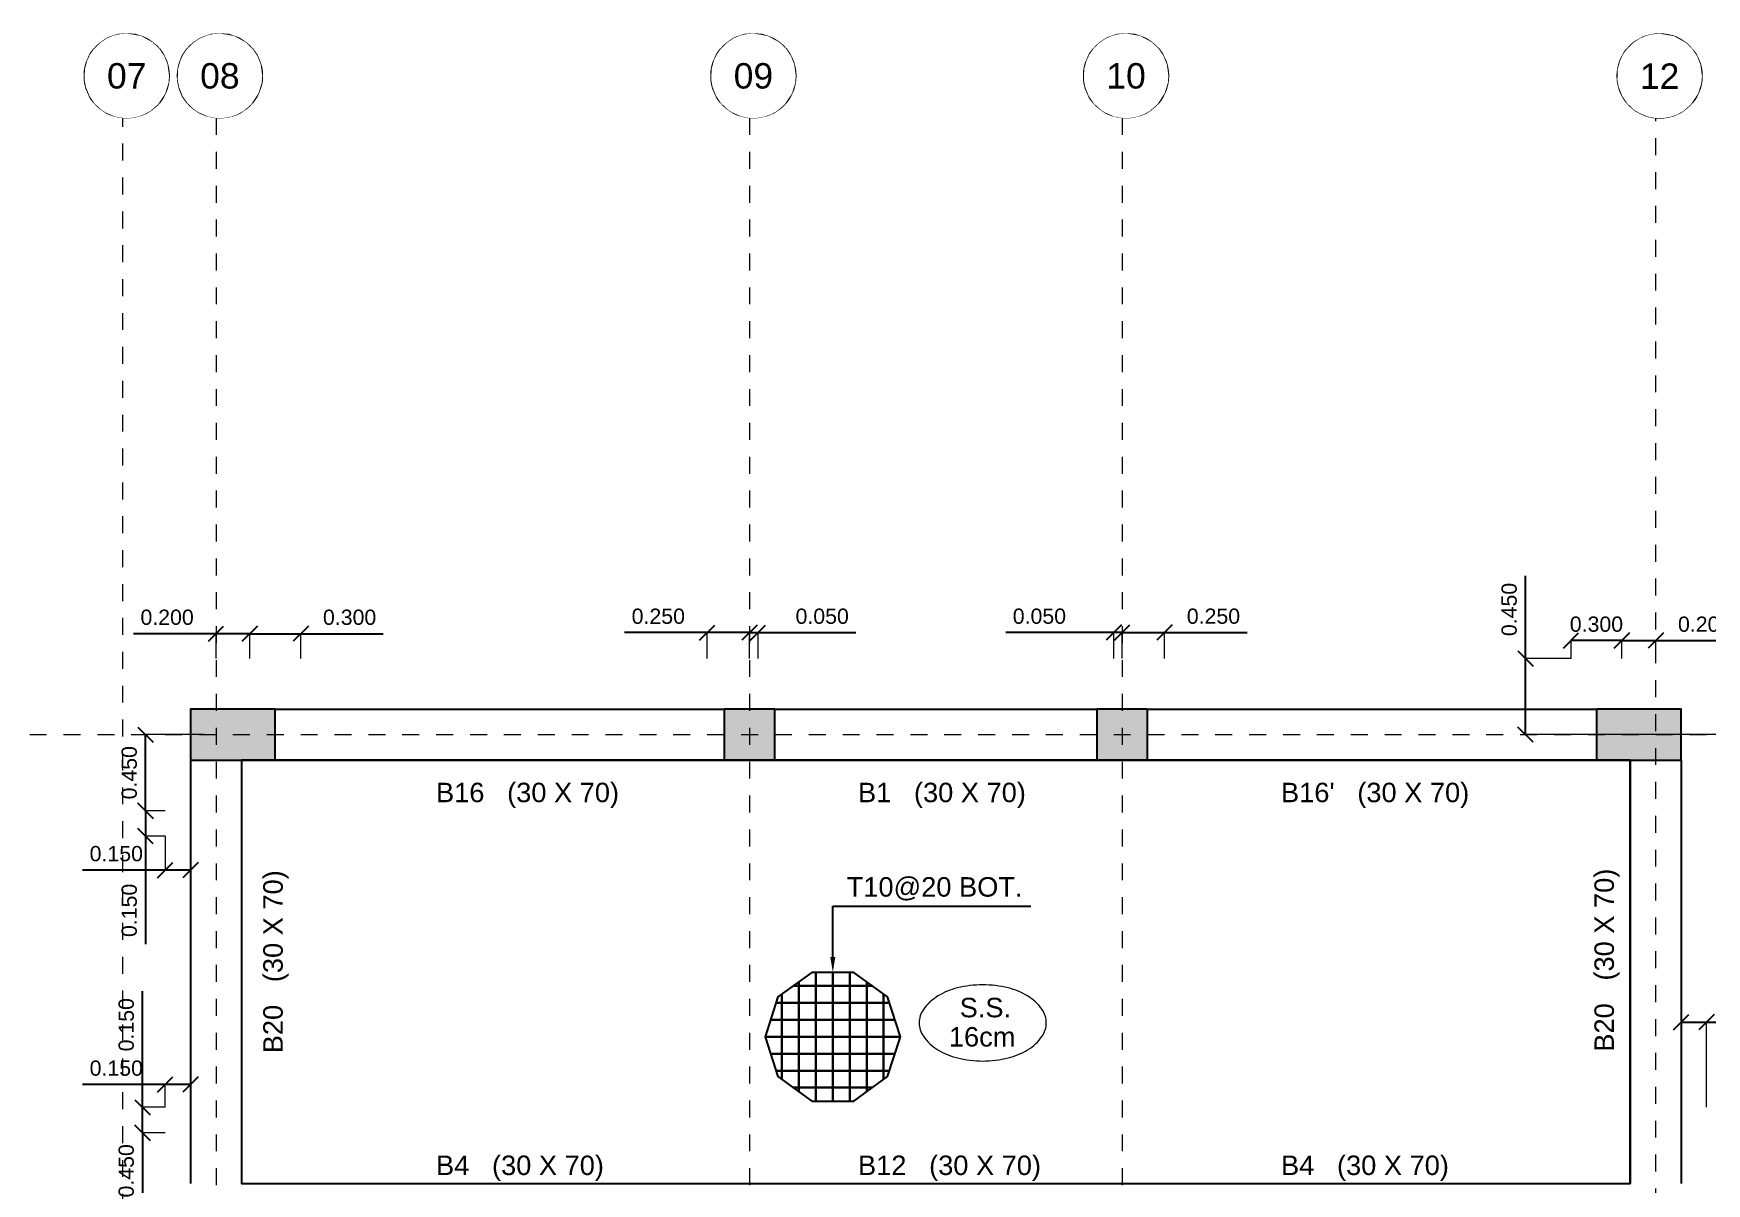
# Model space of a CAD drawing. Header units: inches. Extents: x -11.3 to 31.2, y -1.9 to 32.
# Drawn here: x 16.22 to 26.1, y 25.2 to 31.99 of the extents above; entities that cross this region are included whole.
import ezdxf
from ezdxf import colors
from ezdxf.entities.mleader import LeaderData, LeaderLine
from ezdxf.enums import TextEntityAlignment as Align
from ezdxf.math import Vec2, Vec3

# ---------------------------------------------------------------- set-up
doc = ezdxf.new("R2010")
doc.units = ezdxf.units.IN
doc.header["$MEASUREMENT"] = 0
doc.set_wipeout_variables(frame=1)
doc.linetypes.add('AXES-ROOF$0$CENTER2', pattern=[1.125, 0.75, -0.125, 0.125, -0.125])
doc.linetypes.add('AXES-TYP$0$CENTER2', pattern=[1.125, 0.75, -0.125, 0.125, -0.125])
for name, color, linetype, lineweight in [('1ST FLOOR$0$S-ANNO-TEXT', 130, 'Continuous', 13), ('1ST FLOOR$0$S-BEAM-NAME', 2, 'Continuous', 30), ('1ST FLOOR$0$S-BEAM-NAME @ 50', 2, 'Continuous', 30), ('AXES-2ND&3RD$0$S-AXIS-CIRC', 22, 'Continuous', 13), ('AXES-ROOF$0$S-AXIS-PLAN', 20, 'AXES-ROOF$0$CENTER2', 18), ('AXES-TYP$0$S-AXIS-PLAN', 20, 'AXES-TYP$0$CENTER2', 18), ('COL - 1ST$0$S-CONC-PATH', 253, 'Continuous', 5)]:
    doc.layers.add(name, color=color, linetype=linetype, lineweight=lineweight)
for name, color, linetype in [('Beam30X70', 52, 'Continuous'), ('Columns', 4, 'Continuous'), ('Opening', 40, 'Continuous'), ('Slab160', 210, 'Continuous')]:
    doc.layers.add(name, color=color, linetype=linetype)
doc.styles.add('1ST FLOOR$0$DMA-T-S', font='sanss___.ttf', dxfattribs={"height": 0.0023})
doc.styles.add('1ST FLOOR$0$DMA-TXT-DIM', font='sanss___.ttf', dxfattribs={"height": 0.0018})
doc.styles.add('1ST FLOOR$0$Standard', font='arial.ttf')
doc.styles.add('AXES-2ND&3RD$0$DMA-T-S', font='sanss___.ttf', dxfattribs={"height": 0.0023})
doc.dimstyles.new('1ST FLOOR$0$DMA-DIM', dxfattribs={"dimtxt": 0.0018, "dimasz": 0.0018, "dimexe": 0, "dimexo": 0, "dimgap": 0.001, "dimtad": 1, "dimdec": 3, "dimlfac": -1, "dimrnd": 0.001, "dimzin": 1, "dimdsep": 46, "dimtxsty": '1ST FLOOR$0$DMA-TXT-DIM', "dimblk": '1ST FLOOR$0$_Oblique', "dimcen": 0.003, "dimclrd": 256, "dimclre": 256, "dimclrt": 2, "dimadec": 3, "dimazin": 0, "dimtfac": 1, "dimtdec": 3, "dimtofl": 0, "dimtmove": 0, "dimatfit": 3, "dimfxl": 0.05, "dimtolj": 1, "dimtzin": 0, "dimlwe": -1, "dimarcsym": 0})

# ---------------------------------------------------------------- blocks, each defined once
blk = doc.blocks.new('1ST FLOOR$0$_Oblique')
at = {"color": 0, "linetype": 'ByBlock', "lineweight": -2}
blk.add_line((0.5, 0.5), (-0.5, -0.5), dxfattribs=at)
blk = doc.blocks.new('*D152')
at = {"layer": '1ST FLOOR$0$S-ANNO-TEXT', "transparency": 16777216}
for p, q in [((25.95, 25.65), (25.95, 26.1528)), ((26.1, 25.65), (26.1, 26.1528))]:
    blk.add_line(p, q, dxfattribs=at)
at = {"layer": '1ST FLOOR$0$S-ANNO-TEXT', "lineweight": -2, "transparency": 16777216}
for p, q in [((25.95, 26.1528), (26.1, 26.1528)), ((26.1, 26.1528), (26.5875, 26.1528))]:
    blk.add_line(p, q, dxfattribs=at)
at = {"layer": 'Defpoints', "color": 0, "transparency": 16777216}
for p in [(26.1, 26.1528), (25.95, 25.65), (26.1, 25.65)]:
    blk.add_point(p, dxfattribs=at)
at = {"layer": '1ST FLOOR$0$S-ANNO-TEXT', "lineweight": -2, "transparency": 16777216, "xscale": 0.09, "yscale": 0.09, "zscale": 0.09, "rotation": 180}
blk.add_blockref('1ST FLOOR$0$_Oblique', (25.95, 26.1528), dxfattribs=at)
at = {"layer": '1ST FLOOR$0$S-ANNO-TEXT', "lineweight": -2, "transparency": 16777216, "xscale": 0.09, "yscale": 0.09, "zscale": 0.09}
blk.add_blockref('1ST FLOOR$0$_Oblique', (26.1, 26.1528), dxfattribs=at)
at = {"layer": '1ST FLOOR$0$S-ANNO-TEXT', "transparency": 16777216, "insert": (26.3888, 26.2491), "char_height": 0.09, "attachment_point": 5, "style": '1ST FLOOR$0$DMA-TXT-DIM'}
blk.add_mtext('\\A1;0.150', dxfattribs=at)
blk = doc.blocks.new('*D167')
at = {"layer": '1ST FLOOR$0$S-ANNO-TEXT', "transparency": 16777216}
for p, q in [((25.6, 28.3), (25.6, 28.4052)), ((25.8, 28.3), (25.8, 28.4052))]:
    blk.add_line(p, q, dxfattribs=at)
at = {"layer": '1ST FLOOR$0$S-ANNO-TEXT', "lineweight": -2, "transparency": 16777216}
for p, q in [((25.6, 28.4052), (25.8, 28.4052)), ((25.8, 28.4052), (26.2875, 28.4052))]:
    blk.add_line(p, q, dxfattribs=at)
at = {"layer": 'Defpoints', "color": 0, "transparency": 16777216}
for p in [(25.8, 28.4052), (25.6, 28.3), (25.8, 28.3)]:
    blk.add_point(p, dxfattribs=at)
at = {"layer": '1ST FLOOR$0$S-ANNO-TEXT', "lineweight": -2, "transparency": 16777216, "xscale": 0.09, "yscale": 0.09, "zscale": 0.09, "rotation": 180}
blk.add_blockref('1ST FLOOR$0$_Oblique', (25.6, 28.4052), dxfattribs=at)
at = {"layer": '1ST FLOOR$0$S-ANNO-TEXT', "lineweight": -2, "transparency": 16777216, "xscale": 0.09, "yscale": 0.09, "zscale": 0.09}
blk.add_blockref('1ST FLOOR$0$_Oblique', (25.8, 28.4052), dxfattribs=at)
at = {"layer": '1ST FLOOR$0$S-ANNO-TEXT', "transparency": 16777216, "insert": (26.0888, 28.5015), "char_height": 0.09, "attachment_point": 5, "style": '1ST FLOOR$0$DMA-TXT-DIM'}
blk.add_mtext('\\A1;0.200', dxfattribs=at)
blk = doc.blocks.new('*D168')
at = {"layer": '1ST FLOOR$0$S-ANNO-TEXT', "transparency": 16777216}
for p, q in [((25.3, 28.3), (25.3, 28.4052)), ((25.6, 28.3), (25.6, 28.4052))]:
    blk.add_line(p, q, dxfattribs=at)
at = {"layer": '1ST FLOOR$0$S-ANNO-TEXT', "lineweight": -2, "transparency": 16777216}
blk.add_line((25.6, 28.4052), (25.3, 28.4052), dxfattribs=at)
at = {"layer": 'Defpoints', "color": 0, "transparency": 16777216}
for p in [(25.3, 28.4052), (25.3, 28.3), (25.6, 28.3)]:
    blk.add_point(p, dxfattribs=at)
at = {"layer": '1ST FLOOR$0$S-ANNO-TEXT', "lineweight": -2, "transparency": 16777216, "xscale": 0.09, "yscale": 0.09, "zscale": 0.09, "rotation": 180}
blk.add_blockref('1ST FLOOR$0$_Oblique', (25.3, 28.4052), dxfattribs=at)
at = {"layer": '1ST FLOOR$0$S-ANNO-TEXT', "lineweight": -2, "transparency": 16777216, "xscale": 0.09, "yscale": 0.09, "zscale": 0.09}
blk.add_blockref('1ST FLOOR$0$_Oblique', (25.6, 28.4052), dxfattribs=at)
at = {"layer": '1ST FLOOR$0$S-ANNO-TEXT', "transparency": 16777216, "insert": (25.45, 28.5016), "char_height": 0.09, "attachment_point": 5, "style": '1ST FLOOR$0$DMA-TXT-DIM'}
blk.add_mtext('\\A1;0.300', dxfattribs=at)
blk = doc.blocks.new('*D169')
at = {"layer": '1ST FLOOR$0$S-ANNO-TEXT', "lineweight": -2, "transparency": 16777216}
for p, q in [((22.6, 28.4523), (21.9625, 28.4523)), ((22.65, 28.4523), (22.6, 28.4523)), ((22.65, 28.4523), (22.74, 28.4523))]:
    blk.add_line(p, q, dxfattribs=at)
at = {"layer": '1ST FLOOR$0$S-ANNO-TEXT', "transparency": 16777216}
for p, q in [((22.6, 28.3), (22.6, 28.4523)), ((22.65, 28.3), (22.65, 28.4523))]:
    blk.add_line(p, q, dxfattribs=at)
at = {"layer": 'Defpoints', "color": 0, "transparency": 16777216}
for p in [(22.65, 28.4523), (22.6, 28.3), (22.65, 28.3)]:
    blk.add_point(p, dxfattribs=at)
at = {"layer": '1ST FLOOR$0$S-ANNO-TEXT', "lineweight": -2, "transparency": 16777216, "xscale": 0.09, "yscale": 0.09, "zscale": 0.09}
blk.add_blockref('1ST FLOOR$0$_Oblique', (22.6, 28.4523), dxfattribs=at)
at = {"layer": '1ST FLOOR$0$S-ANNO-TEXT', "lineweight": -2, "transparency": 16777216, "xscale": 0.09, "yscale": 0.09, "zscale": 0.09, "rotation": 180}
blk.add_blockref('1ST FLOOR$0$_Oblique', (22.65, 28.4523), dxfattribs=at)
at = {"layer": '1ST FLOOR$0$S-ANNO-TEXT', "transparency": 16777216, "insert": (22.1612, 28.5487), "char_height": 0.09, "attachment_point": 5, "style": '1ST FLOOR$0$DMA-TXT-DIM'}
blk.add_mtext('\\A1;0.050', dxfattribs=at)
blk = doc.blocks.new('*D170')
at = {"layer": '1ST FLOOR$0$S-ANNO-TEXT', "transparency": 16777216}
for p, q in [((22.65, 28.3), (22.65, 28.4523)), ((22.9, 28.3), (22.9, 28.4523))]:
    blk.add_line(p, q, dxfattribs=at)
at = {"layer": '1ST FLOOR$0$S-ANNO-TEXT', "lineweight": -2, "transparency": 16777216}
for p, q in [((22.65, 28.4523), (22.9, 28.4523)), ((22.9, 28.4523), (23.3875, 28.4523))]:
    blk.add_line(p, q, dxfattribs=at)
at = {"layer": 'Defpoints', "color": 0, "transparency": 16777216}
for p in [(22.9, 28.4523), (22.65, 28.3), (22.9, 28.3)]:
    blk.add_point(p, dxfattribs=at)
at = {"layer": '1ST FLOOR$0$S-ANNO-TEXT', "lineweight": -2, "transparency": 16777216, "xscale": 0.09, "yscale": 0.09, "zscale": 0.09, "rotation": 180}
blk.add_blockref('1ST FLOOR$0$_Oblique', (22.65, 28.4523), dxfattribs=at)
at = {"layer": '1ST FLOOR$0$S-ANNO-TEXT', "lineweight": -2, "transparency": 16777216, "xscale": 0.09, "yscale": 0.09, "zscale": 0.09}
blk.add_blockref('1ST FLOOR$0$_Oblique', (22.9, 28.4523), dxfattribs=at)
at = {"layer": '1ST FLOOR$0$S-ANNO-TEXT', "transparency": 16777216, "insert": (23.1888, 28.5487), "char_height": 0.09, "attachment_point": 5, "style": '1ST FLOOR$0$DMA-TXT-DIM'}
blk.add_mtext('\\A1;0.250', dxfattribs=at)
blk = doc.blocks.new('*D171')
at = {"layer": '1ST FLOOR$0$S-ANNO-TEXT', "lineweight": -2, "transparency": 16777216}
for p, q in [((25.0314, 28.3), (25.0314, 28.7875)), ((25.0314, 27.85), (25.0314, 28.3))]:
    blk.add_line(p, q, dxfattribs=at)
at = {"layer": '1ST FLOOR$0$S-ANNO-TEXT', "transparency": 16777216}
for p, q in [((25.3, 28.3), (25.0314, 28.3)), ((26.342, 27.85), (25.0314, 27.85))]:
    blk.add_line(p, q, dxfattribs=at)
at = {"layer": 'Defpoints', "color": 0, "transparency": 16777216}
for p in [(25.3, 28.3), (25.0314, 27.85), (26.342, 27.85)]:
    blk.add_point(p, dxfattribs=at)
at = {"layer": '1ST FLOOR$0$S-ANNO-TEXT', "lineweight": -2, "transparency": 16777216, "xscale": 0.09, "yscale": 0.09, "zscale": 0.09}
for p, rotation in [((25.0314, 28.3), 90), ((25.0314, 27.85), 270)]:
    blk.add_blockref('1ST FLOOR$0$_Oblique', p, dxfattribs=dict(at, rotation=rotation))
at = {"layer": '1ST FLOOR$0$S-ANNO-TEXT', "transparency": 16777216, "insert": (24.935, 28.5888), "char_height": 0.09, "attachment_point": 5, "rotation": 90, "style": '1ST FLOOR$0$DMA-TXT-DIM'}
blk.add_mtext('\\A1;0.450', dxfattribs=at)
blk = doc.blocks.new('*D172')
at = {"layer": '1ST FLOOR$0$S-ANNO-TEXT', "lineweight": -2, "transparency": 16777216}
for p, q in [((20.2, 28.4521), (19.7125, 28.4521)), ((20.45, 28.4521), (20.2, 28.4521))]:
    blk.add_line(p, q, dxfattribs=at)
at = {"layer": '1ST FLOOR$0$S-ANNO-TEXT', "transparency": 16777216}
for p, q in [((20.2, 28.3), (20.2, 28.4521)), ((20.45, 28.3), (20.45, 28.4521))]:
    blk.add_line(p, q, dxfattribs=at)
at = {"layer": 'Defpoints', "color": 0, "transparency": 16777216}
for p in [(20.45, 28.4521), (20.2, 28.3), (20.45, 28.3)]:
    blk.add_point(p, dxfattribs=at)
at = {"layer": '1ST FLOOR$0$S-ANNO-TEXT', "lineweight": -2, "transparency": 16777216, "xscale": 0.09, "yscale": 0.09, "zscale": 0.09, "rotation": 180}
blk.add_blockref('1ST FLOOR$0$_Oblique', (20.2, 28.4521), dxfattribs=at)
at = {"layer": '1ST FLOOR$0$S-ANNO-TEXT', "lineweight": -2, "transparency": 16777216, "xscale": 0.09, "yscale": 0.09, "zscale": 0.09}
blk.add_blockref('1ST FLOOR$0$_Oblique', (20.45, 28.4521), dxfattribs=at)
at = {"layer": '1ST FLOOR$0$S-ANNO-TEXT', "transparency": 16777216, "insert": (19.9112, 28.5484), "char_height": 0.09, "attachment_point": 5, "style": '1ST FLOOR$0$DMA-TXT-DIM'}
blk.add_mtext('\\A1;0.250', dxfattribs=at)
blk = doc.blocks.new('*D173')
at = {"layer": '1ST FLOOR$0$S-ANNO-TEXT', "lineweight": -2, "transparency": 16777216}
for p, q in [((20.45, 28.4521), (20.36, 28.4521)), ((20.45, 28.4521), (20.5, 28.4521)), ((20.5, 28.4521), (21.0775, 28.4521))]:
    blk.add_line(p, q, dxfattribs=at)
at = {"layer": '1ST FLOOR$0$S-ANNO-TEXT', "transparency": 16777216}
for p, q in [((20.45, 28.3), (20.45, 28.4521)), ((20.5, 28.3), (20.5, 28.4521))]:
    blk.add_line(p, q, dxfattribs=at)
at = {"layer": 'Defpoints', "color": 0, "transparency": 16777216}
for p in [(20.5, 28.4521), (20.45, 28.3), (20.5, 28.3)]:
    blk.add_point(p, dxfattribs=at)
at = {"layer": '1ST FLOOR$0$S-ANNO-TEXT', "lineweight": -2, "transparency": 16777216, "xscale": 0.09, "yscale": 0.09, "zscale": 0.09}
blk.add_blockref('1ST FLOOR$0$_Oblique', (20.45, 28.4521), dxfattribs=at)
at = {"layer": '1ST FLOOR$0$S-ANNO-TEXT', "lineweight": -2, "transparency": 16777216, "xscale": 0.09, "yscale": 0.09, "zscale": 0.09, "rotation": 180}
blk.add_blockref('1ST FLOOR$0$_Oblique', (20.5, 28.4521), dxfattribs=at)
at = {"layer": '1ST FLOOR$0$S-ANNO-TEXT', "transparency": 16777216, "insert": (20.8788, 28.5484), "char_height": 0.09, "attachment_point": 5, "style": '1ST FLOOR$0$DMA-TXT-DIM'}
blk.add_mtext('\\A1;0.050', dxfattribs=at)
blk = doc.blocks.new('*D174')
at = {"layer": '1ST FLOOR$0$S-ANNO-TEXT', "lineweight": -2, "transparency": 16777216}
for p, q in [((17.3, 28.4459), (16.8125, 28.4459)), ((17.4998, 28.4459), (17.3, 28.4459))]:
    blk.add_line(p, q, dxfattribs=at)
at = {"layer": '1ST FLOOR$0$S-ANNO-TEXT', "transparency": 16777216}
for p, q in [((17.3, 28.3), (17.3, 28.4459)), ((17.4998, 28.3), (17.4998, 28.4459))]:
    blk.add_line(p, q, dxfattribs=at)
at = {"layer": 'Defpoints', "color": 0, "transparency": 16777216}
for p in [(17.3, 28.4459), (17.3, 28.3), (17.4998, 28.3)]:
    blk.add_point(p, dxfattribs=at)
at = {"layer": '1ST FLOOR$0$S-ANNO-TEXT', "lineweight": -2, "transparency": 16777216, "xscale": 0.09, "yscale": 0.09, "zscale": 0.09, "rotation": 180}
blk.add_blockref('1ST FLOOR$0$_Oblique', (17.3, 28.4459), dxfattribs=at)
at = {"layer": '1ST FLOOR$0$S-ANNO-TEXT', "lineweight": -2, "transparency": 16777216, "xscale": 0.09, "yscale": 0.09, "zscale": 0.09}
blk.add_blockref('1ST FLOOR$0$_Oblique', (17.4998, 28.4459), dxfattribs=at)
at = {"layer": '1ST FLOOR$0$S-ANNO-TEXT', "transparency": 16777216, "insert": (17.0112, 28.5423), "char_height": 0.09, "attachment_point": 5, "style": '1ST FLOOR$0$DMA-TXT-DIM'}
blk.add_mtext('\\A1;0.200', dxfattribs=at)
blk = doc.blocks.new('*D175')
at = {"layer": '1ST FLOOR$0$S-ANNO-TEXT', "transparency": 16777216}
for p, q in [((17.4998, 28.3), (17.4998, 28.4459)), ((17.8, 28.2996), (17.8, 28.4459))]:
    blk.add_line(p, q, dxfattribs=at)
at = {"layer": '1ST FLOOR$0$S-ANNO-TEXT', "lineweight": -2, "transparency": 16777216}
for p, q in [((17.4998, 28.4459), (17.8, 28.4459)), ((17.8, 28.4459), (18.2875, 28.4459))]:
    blk.add_line(p, q, dxfattribs=at)
at = {"layer": 'Defpoints', "color": 0, "transparency": 16777216}
for p in [(17.8, 28.4459), (17.4998, 28.3), (17.8, 28.2996)]:
    blk.add_point(p, dxfattribs=at)
at = {"layer": '1ST FLOOR$0$S-ANNO-TEXT', "lineweight": -2, "transparency": 16777216, "xscale": 0.09, "yscale": 0.09, "zscale": 0.09, "rotation": 180}
blk.add_blockref('1ST FLOOR$0$_Oblique', (17.4998, 28.4459), dxfattribs=at)
at = {"layer": '1ST FLOOR$0$S-ANNO-TEXT', "lineweight": -2, "transparency": 16777216, "xscale": 0.09, "yscale": 0.09, "zscale": 0.09}
blk.add_blockref('1ST FLOOR$0$_Oblique', (17.8, 28.4459), dxfattribs=at)
at = {"layer": '1ST FLOOR$0$S-ANNO-TEXT', "transparency": 16777216, "insert": (18.0887, 28.5423), "char_height": 0.09, "attachment_point": 5, "style": '1ST FLOOR$0$DMA-TXT-DIM'}
blk.add_mtext('\\A1;0.300', dxfattribs=at)
blk = doc.blocks.new('*D176')
at = {"layer": '1ST FLOOR$0$S-ANNO-TEXT', "transparency": 16777216}
for p, q in [((17, 27.4), (16.8843, 27.4)), ((17, 27.25), (16.8843, 27.25))]:
    blk.add_line(p, q, dxfattribs=at)
at = {"layer": '1ST FLOOR$0$S-ANNO-TEXT', "lineweight": -2, "transparency": 16777216}
for p, q in [((16.8843, 27.4), (16.8843, 27.25)), ((16.8843, 27.25), (16.8843, 26.6137))]:
    blk.add_line(p, q, dxfattribs=at)
at = {"layer": 'Defpoints', "color": 0, "transparency": 16777216}
for p in [(17, 27.4), (16.8843, 27.25), (17, 27.25)]:
    blk.add_point(p, dxfattribs=at)
at = {"layer": '1ST FLOOR$0$S-ANNO-TEXT', "lineweight": -2, "transparency": 16777216, "xscale": 0.09, "yscale": 0.09, "zscale": 0.09}
for p, rotation in [((16.8843, 27.4), 90), ((16.8843, 27.25), 270)]:
    blk.add_blockref('1ST FLOOR$0$_Oblique', p, dxfattribs=dict(at, rotation=rotation))
at = {"layer": '1ST FLOOR$0$S-ANNO-TEXT', "transparency": 16777216, "insert": (16.7879, 26.8125), "char_height": 0.09, "attachment_point": 5, "rotation": 90, "style": '1ST FLOOR$0$DMA-TXT-DIM'}
blk.add_mtext('\\A1;0.150', dxfattribs=at)
blk = doc.blocks.new('*D177')
at = {"layer": '1ST FLOOR$0$S-ANNO-TEXT', "transparency": 16777216}
for p, q in [((17.2255, 27.85), (16.8843, 27.85)), ((17, 27.4), (16.8843, 27.4))]:
    blk.add_line(p, q, dxfattribs=at)
at = {"layer": '1ST FLOOR$0$S-ANNO-TEXT', "lineweight": -2, "transparency": 16777216}
blk.add_line((16.8843, 27.4), (16.8843, 27.85), dxfattribs=at)
at = {"layer": 'Defpoints', "color": 0, "transparency": 16777216}
for p in [(16.8843, 27.85), (17.2255, 27.85), (17, 27.4)]:
    blk.add_point(p, dxfattribs=at)
at = {"layer": '1ST FLOOR$0$S-ANNO-TEXT', "lineweight": -2, "transparency": 16777216, "xscale": 0.09, "yscale": 0.09, "zscale": 0.09}
for p, rotation in [((16.8843, 27.85), 90), ((16.8843, 27.4), 270)]:
    blk.add_blockref('1ST FLOOR$0$_Oblique', p, dxfattribs=dict(at, rotation=rotation))
at = {"layer": '1ST FLOOR$0$S-ANNO-TEXT', "transparency": 16777216, "insert": (16.7879, 27.625), "char_height": 0.09, "attachment_point": 5, "rotation": 90, "style": '1ST FLOOR$0$DMA-TXT-DIM'}
blk.add_mtext('\\A1;0.450', dxfattribs=at)
blk = doc.blocks.new('*D178')
at = {"layer": '1ST FLOOR$0$S-ANNO-TEXT', "transparency": 16777216}
for p, q in [((17, 27.25), (17, 27.0505)), ((17.15, 27.25), (17.15, 27.0505))]:
    blk.add_line(p, q, dxfattribs=at)
at = {"layer": '1ST FLOOR$0$S-ANNO-TEXT', "lineweight": -2, "transparency": 16777216}
for p, q in [((17, 27.0505), (16.5125, 27.0505)), ((17.15, 27.0505), (17, 27.0505))]:
    blk.add_line(p, q, dxfattribs=at)
at = {"layer": 'Defpoints', "color": 0, "transparency": 16777216}
for p in [(17, 27.25), (17.15, 27.25), (17, 27.0505)]:
    blk.add_point(p, dxfattribs=at)
at = {"layer": '1ST FLOOR$0$S-ANNO-TEXT', "lineweight": -2, "transparency": 16777216, "xscale": 0.09, "yscale": 0.09, "zscale": 0.09, "rotation": 180}
blk.add_blockref('1ST FLOOR$0$_Oblique', (17, 27.0505), dxfattribs=at)
at = {"layer": '1ST FLOOR$0$S-ANNO-TEXT', "lineweight": -2, "transparency": 16777216, "xscale": 0.09, "yscale": 0.09, "zscale": 0.09}
blk.add_blockref('1ST FLOOR$0$_Oblique', (17.15, 27.0505), dxfattribs=at)
at = {"layer": '1ST FLOOR$0$S-ANNO-TEXT', "transparency": 16777216, "insert": (16.7112, 27.1469), "char_height": 0.09, "attachment_point": 5, "style": '1ST FLOOR$0$DMA-TXT-DIM'}
blk.add_mtext('\\A1;0.150', dxfattribs=at)
blk = doc.blocks.new('*D179')
at = {"layer": '1ST FLOOR$0$S-ANNO-TEXT', "transparency": 16777216}
for p, q in [((17, 25.5), (16.8666, 25.5)), ((17.2277, 25.05), (16.8666, 25.05))]:
    blk.add_line(p, q, dxfattribs=at)
at = {"layer": '1ST FLOOR$0$S-ANNO-TEXT', "lineweight": -2, "transparency": 16777216}
blk.add_line((16.8666, 25.5), (16.8666, 25.05), dxfattribs=at)
at = {"layer": 'Defpoints', "color": 0, "transparency": 16777216}
for p in [(17, 25.5), (16.8666, 25.05), (17.2277, 25.05)]:
    blk.add_point(p, dxfattribs=at)
at = {"layer": '1ST FLOOR$0$S-ANNO-TEXT', "lineweight": -2, "transparency": 16777216, "xscale": 0.09, "yscale": 0.09, "zscale": 0.09}
for p, rotation in [((16.8666, 25.5), 90), ((16.8666, 25.05), 270)]:
    blk.add_blockref('1ST FLOOR$0$_Oblique', p, dxfattribs=dict(at, rotation=rotation))
at = {"layer": '1ST FLOOR$0$S-ANNO-TEXT', "transparency": 16777216, "insert": (16.7702, 25.275), "char_height": 0.09, "attachment_point": 5, "rotation": 90, "style": '1ST FLOOR$0$DMA-TXT-DIM'}
blk.add_mtext('\\A1;0.450', dxfattribs=at)
blk = doc.blocks.new('*D180')
at = {"layer": '1ST FLOOR$0$S-ANNO-TEXT', "lineweight": -2, "transparency": 16777216}
for p, q in [((16.8666, 25.65), (16.8666, 26.3363)), ((16.8666, 25.5), (16.8666, 25.65))]:
    blk.add_line(p, q, dxfattribs=at)
at = {"layer": '1ST FLOOR$0$S-ANNO-TEXT', "transparency": 16777216}
for p, q in [((17, 25.65), (16.8666, 25.65)), ((17, 25.5), (16.8666, 25.5))]:
    blk.add_line(p, q, dxfattribs=at)
at = {"layer": 'Defpoints', "color": 0, "transparency": 16777216}
for p in [(16.8666, 25.65), (17, 25.65), (17, 25.5)]:
    blk.add_point(p, dxfattribs=at)
at = {"layer": '1ST FLOOR$0$S-ANNO-TEXT', "lineweight": -2, "transparency": 16777216, "xscale": 0.09, "yscale": 0.09, "zscale": 0.09}
for p, rotation in [((16.8666, 25.65), 90), ((16.8666, 25.5), 270)]:
    blk.add_blockref('1ST FLOOR$0$_Oblique', p, dxfattribs=dict(at, rotation=rotation))
at = {"layer": '1ST FLOOR$0$S-ANNO-TEXT', "transparency": 16777216, "insert": (16.7702, 26.1375), "char_height": 0.09, "attachment_point": 5, "rotation": 90, "style": '1ST FLOOR$0$DMA-TXT-DIM'}
blk.add_mtext('\\A1;0.150', dxfattribs=at)
blk = doc.blocks.new('*D181')
at = {"layer": '1ST FLOOR$0$S-ANNO-TEXT', "lineweight": -2, "transparency": 16777216}
for p, q in [((17, 25.7844), (16.5125, 25.7844)), ((17.15, 25.7844), (17, 25.7844))]:
    blk.add_line(p, q, dxfattribs=at)
at = {"layer": '1ST FLOOR$0$S-ANNO-TEXT', "transparency": 16777216}
for p, q in [((17, 25.65), (17, 25.7844)), ((17.15, 25.65), (17.15, 25.7844))]:
    blk.add_line(p, q, dxfattribs=at)
at = {"layer": 'Defpoints', "color": 0, "transparency": 16777216}
for p in [(17, 25.7844), (17, 25.65), (17.15, 25.65)]:
    blk.add_point(p, dxfattribs=at)
at = {"layer": '1ST FLOOR$0$S-ANNO-TEXT', "lineweight": -2, "transparency": 16777216, "xscale": 0.09, "yscale": 0.09, "zscale": 0.09, "rotation": 180}
blk.add_blockref('1ST FLOOR$0$_Oblique', (17, 25.7844), dxfattribs=at)
at = {"layer": '1ST FLOOR$0$S-ANNO-TEXT', "lineweight": -2, "transparency": 16777216, "xscale": 0.09, "yscale": 0.09, "zscale": 0.09}
blk.add_blockref('1ST FLOOR$0$_Oblique', (17.15, 25.7844), dxfattribs=at)
at = {"layer": '1ST FLOOR$0$S-ANNO-TEXT', "transparency": 16777216, "insert": (16.7112, 25.8808), "char_height": 0.09, "attachment_point": 5, "style": '1ST FLOOR$0$DMA-TXT-DIM'}
blk.add_mtext('\\A1;0.150', dxfattribs=at)
blk = doc.blocks.new('1ST FLOOR$0$ssnot')
at = {"layer": '1ST FLOOR$0$S-ANNO-TEXT'}
blk.add_lwpolyline([(-0.75, 0, 0.152216), (-0.701, -0.158, 0.106943), (-0.53, -0.318, 0.074343), (-0.3, -0.413, 0.060974), (0, -0.45, 0.060974), (0.3, -0.413, 0.074343), (0.53, -0.318, 0.106943), (0.701, -0.158, 0.152216), (0.75, 0, 0.152216), (0.701, 0.158, 0.106943), (0.53, 0.318, 0.074343), (0.3, 0.413, 0.060974), (0, 0.45, 0.060974), (-0.3, 0.413, 0.074343), (-0.53, 0.318, 0.106943), (-0.701, 0.158, 0.152216)], format="xyb", close=True, dxfattribs=at)
blk = doc.blocks.new('AXES-2ND&3RD$0$GI')
at = {"layer": 'AXES-2ND&3RD$0$S-AXIS-CIRC'}
blk.add_circle((0, 0), 0.005, dxfattribs=at)
at = {"style": 'AXES-2ND&3RD$0$DMA-T-S'}
blk.add_attdef('GRID_INDICATOR', text='', height=0.003, dxfattribs=at).set_placement((0, 0), align=Align.MIDDLE)
blk.add_wipeout([(0, 0.005), (0.0017, 0.0047), (0.00306, 0.00395), (0.00388, 0.00315), (0.00443, 0.00232), (0.00481, 0.00137), (0.005, 0), (0.00493, -0.00086), (0.00455, -0.00207), (0.00368, -0.00338), (0.00281, -0.00414), (0.00209, -0.00454), (0.00139, -0.0048), (0.00044, -0.00498), (-0.00046, -0.00498), (-0.00143, -0.00479), (-0.00255, -0.0043), (-0.00307, -0.00394), (-0.00383, -0.00322), (-0.0044, -0.00237), (-0.00482, -0.00132), (-0.00498, -0.00047), (-0.00493, 0.00082), (-0.00466, 0.0018), (-0.00433, 0.0025), (-0.00388, 0.00315), (-0.00314, 0.00389), (-0.00238, 0.0044), (-0.00159, 0.00474), (-0.00097, 0.0049)]).dxf.layer = 'AXES-2ND&3RD$0$S-AXIS-CIRC'
for tag, p in [('LINE_1', (0, 0.0015)), ('LINE_2', (0, -0.00216))]:
    blk.add_attdef(tag, text='', height=0.003, dxfattribs=at).set_placement(p, align=Align.MIDDLE)

msp = doc.modelspace()

# ---------------------------------------------------------------- hatches: boundary and pattern name
at = {"layer": 'COL - 1ST$0$S-CONC-PATH'}
for points in [[(17.65, 27.7), (17.65, 28), (17.15, 28), (17.15, 27.7)], [(20.6, 27.7), (20.6, 28), (20.3, 28), (20.3, 27.7)], [(22.8, 27.7), (22.8, 28), (22.5, 28), (22.5, 27.7)], [(25.95, 27.7), (25.95, 28), (25.45, 28), (25.45, 27.7)]]:
    msp.add_hatch(color=256, dxfattribs=at).paths.add_polyline_path(points)

# ---------------------------------------------------------------- linework, layer by layer
at = {"flags": 128}
msp.add_lwpolyline([(21.3415, 26.0661), (21.2652, 26.3012), (21.0652, 26.4465), (20.8179, 26.4465), (20.6179, 26.3012), (20.5415, 26.0661), (20.6179, 25.831), (20.8179, 25.6857), (21.0652, 25.6857), (21.2652, 25.831)], close=True, dxfattribs=at)
at = {"layer": '1ST FLOOR$0$S-BEAM-NAME', "extrusion": (0, 0, -1)}
for p, q in [((20.7415, 25.7412), (20.7415, 26.391)), ((20.8415, 25.6857), (20.8415, 26.4465)), ((20.9415, 25.6857), (20.9415, 26.4465)), ((21.0415, 25.6857), (21.0415, 26.4465)), ((21.1415, 25.7412), (21.1415, 26.391)), ((20.6415, 25.8138), (20.6415, 26.3184)), ((20.7072, 26.3661), (21.1758, 26.3661)), ((21.2415, 25.8138), (21.2415, 26.3184)), ((20.6065, 26.2661), (21.2766, 26.2661)), ((20.574, 26.1661), (21.3091, 26.1661)), ((20.5415, 26.0661), (21.3415, 26.0661)), ((20.574, 25.9661), (21.3091, 25.9661)), ((20.6065, 25.8661), (21.2766, 25.8661)), ((20.7072, 25.7661), (21.1758, 25.7661))]:
    msp.add_line(p, q, dxfattribs=at)
at = {"layer": 'AXES-ROOF$0$S-AXIS-PLAN', "ltscale": 0.01}
for p, q in [((16.75, -1.3613), (16.75, 31.4902)), ((17.3, 31.4902), (17.3, 18.6776)), ((20.45, 31.4902), (20.45, -1.3613)), ((22.65, 31.4902), (22.65, -1.3761)), ((25.8, 14.4709), (25.8, 31.4892))]:
    msp.add_line(p, q, dxfattribs=at)
at = {"layer": 'AXES-TYP$0$S-AXIS-PLAN', "ltscale": 0.01}
msp.add_line((-2.2001, 27.85), (30.7233, 27.85), dxfattribs=at)
at = {"layer": 'Beam30X70', "linetype": 'Continuous'}
for p, q in [((17.65, 28), (20.2999, 28)), ((20.6, 28), (22.5, 28)), ((22.8, 28), (25.45, 28)), ((17.15, 27.7), (17.15, 25.2)), ((17.45, 27.7), (17.45, 25.2)), ((17.65, 27.7), (20.3, 27.7)), ((20.6, 27.7), (22.5, 27.7)), ((22.8, 27.7), (25.45, 27.7)), ((25.65, 27.7), (25.65, 25.2)), ((25.95, 27.7), (25.95, 25.2)), ((17.65, 25.2), (20.1999, 25.2)), ((20.7, 25.2), (22.4, 25.2)), ((22.9001, 25.2), (25.45, 25.2))]:
    msp.add_line(p, q, dxfattribs=at)
at = {"layer": 'Columns'}
for points in [[(17.65, 27.7), (17.65, 28), (17.15, 28), (17.15, 27.7)], [(20.6, 27.7), (20.6, 28), (20.3, 28), (20.3, 27.7)], [(22.8, 27.7), (22.8, 28), (22.5, 28), (22.5, 27.7)], [(25.95, 27.7), (25.95, 28), (25.45, 28), (25.45, 27.7)]]:
    msp.add_lwpolyline(points, close=True, dxfattribs=at)
at = {"layer": 'Opening'}
msp.add_lwpolyline([(25.65, 25.2), (25.65, 27.7), (17.45, 27.7), (17.45, 25.2)], close=True, dxfattribs=at)
at = {"layer": 'Slab160', "linetype": 'Continuous'}
msp.add_lwpolyline([(17.45, 25.2), (25.65, 25.2), (25.65, 27.7), (17.45, 27.7)], close=True, dxfattribs=at)
at = {"layer": 'Slab160'}
msp.add_lwpolyline([(17.45, 25.2), (25.65, 25.2), (25.65, 27.7), (17.45, 27.7)], close=True, dxfattribs=at)

# ---------------------------------------------------------------- block references
at = {"layer": '1ST FLOOR$0$S-ANNO-TEXT', "linetype": 'Continuous', "xscale": 0.5, "yscale": 0.5, "zscale": 0.5}
msp.add_blockref('1ST FLOOR$0$ssnot', (21.8268, 26.1481), dxfattribs=at)

# ---------------------------------------------------------------- texts
at = {"layer": '1ST FLOOR$0$S-ANNO-TEXT', "style": '1ST FLOOR$0$DMA-T-S'}
msp.add_text('T10@20 BOT.', height=0.115, dxfattribs=at).set_placement((21.0235, 26.8936))
for s, p in [('S.S.', (21.6904, 26.1813)), ('16cm', (21.6268, 26.0085))]:
    msp.add_text(s, height=0.115, rotation=0, dxfattribs=at).set_placement(p)
at = {"layer": '1ST FLOOR$0$S-BEAM-NAME', "style": '1ST FLOOR$0$DMA-T-S'}
for s, rotation, p in [('B16   (30 X 70)', 0, (18.599, 27.451)), ('B1   (30 X 70)', 0, (21.0903, 27.451)), ("B16'   (30 X 70)", 0, (23.5878, 27.451)), ('B20   (30 X 70)', 90, (17.6938, 25.969)), ('B20   (30 X 70)', 90, (25.5531, 25.9784)), ('B4   (30 X 70)', 0, (18.599, 25.2502)), ('B12   (30 X 70)', 0, (21.0903, 25.2502)), ('B4   (30 X 70)', 0, (23.5878, 25.2502))]:
    msp.add_text(s, height=0.115, rotation=rotation, dxfattribs=at).set_placement(p)

# ---------------------------------------------------------------- dimensions: what is measured, and where the dimension line sits
at = {"layer": '1ST FLOOR$0$S-ANNO-TEXT'}
for base, p1, p2, picture, middle in [((25.0314, 27.85), (25.3, 28.3), (26.342, 27.85), '*D171', (25.0314, 28.5888)), ((16.8843, 27.25), (17, 27.4), (17, 27.25), '*D176', (16.8843, 26.8125)), ((16.8666, 25.65), (17, 25.5), (17, 25.65), '*D180', (16.8666, 26.1375))]:
    dim = msp.add_linear_dim(base=base, p1=p1, p2=p2, angle=90, dimstyle='1ST FLOOR$0$DMA-DIM', override={"dimscale": 0, "dimclrt": 256, "dimtix": 0, "dimtofl": 1, "dimtmove": 0, "dimatfit": 3}, dxfattribs=at)
    dim.commit()
    dim.dimension.update_dxf_attribs({"geometry": picture, "text_midpoint": middle, "dimtype": 128})
for base, p1, p2, picture, middle in [((17.3, 28.4459), (17.4998, 28.3), (17.3, 28.3), '*D174', (17.0112, 28.5423)), ((17.8, 28.4459), (17.4998, 28.3), (17.8, 28.2996), '*D175', (18.0887, 28.5423)), ((20.5, 28.4521), (20.45, 28.3), (20.5, 28.3), '*D173', (20.8788, 28.5484)), ((22.9, 28.4523), (22.65, 28.3), (22.9, 28.3), '*D170', (23.1888, 28.5487)), ((25.8, 28.4052), (25.6, 28.3), (25.8, 28.3), '*D167', (26.0888, 28.5015)), ((17, 27.0505), (17.15, 27.25), (17, 27.25), '*D178', (16.7112, 27.1469)), ((26.1, 26.1528), (25.95, 25.65), (26.1, 25.65), '*D152', (26.3888, 26.2491)), ((17, 25.7844), (17.15, 25.65), (17, 25.65), '*D181', (16.7112, 25.8808))]:
    dim = msp.add_linear_dim(base=base, p1=p1, p2=p2, dimstyle='1ST FLOOR$0$DMA-DIM', override={"dimscale": 0, "dimclrt": 256, "dimtix": 0, "dimtofl": 1, "dimtmove": 0, "dimatfit": 3}, dxfattribs=at)
    dim.commit()
    dim.dimension.update_dxf_attribs({"geometry": picture, "text_midpoint": middle})
for base, p1, p2, picture, middle in [((20.45, 28.4521), (20.2, 28.3), (20.45, 28.3), '*D172', (19.9112, 28.4521)), ((22.65, 28.4523), (22.6, 28.3), (22.65, 28.3), '*D169', (22.1612, 28.4523)), ((25.3, 28.4052), (25.6, 28.3), (25.3, 28.3), '*D168', (25.45, 28.4052))]:
    dim = msp.add_linear_dim(base=base, p1=p1, p2=p2, dimstyle='1ST FLOOR$0$DMA-DIM', override={"dimscale": 0, "dimclrt": 256, "dimtix": 0, "dimtofl": 1, "dimtmove": 0, "dimatfit": 3}, dxfattribs=at)
    dim.commit()
    dim.dimension.update_dxf_attribs({"geometry": picture, "text_midpoint": middle, "dimtype": 128})
for base, p1, p2, picture, middle in [((16.8843, 27.85), (17, 27.4), (17.2255, 27.85), '*D177', (16.7879, 27.625)), ((16.8666, 25.05), (17, 25.5), (17.2277, 25.05), '*D179', (16.7702, 25.275))]:
    dim = msp.add_linear_dim(base=base, p1=p1, p2=p2, angle=90, dimstyle='1ST FLOOR$0$DMA-DIM', override={"dimscale": 0, "dimclrt": 256, "dimtix": 0, "dimtofl": 1, "dimtmove": 0, "dimatfit": 3}, dxfattribs=at)
    dim.commit()
    dim.dimension.update_dxf_attribs({"geometry": picture, "text_midpoint": middle})

# ---------------------------------------------------------------- leaders
ml = msp.add_multileader_mtext('Standard', dxfattribs=at)
ml.set_content('', color=256, style='1ST FLOOR$0$Standard')
ml.set_leader_properties(color=256)
ml.build(insert=Vec2(0, 0))
ml.multileader.update_dxf_attribs({"dogleg_length": 0.36, "arrow_head_size": 0.09, "scale": 50})
ctx = ml.context
ctx.base_point, ctx.scale, ctx.char_height, ctx.arrow_head_size, ctx.landing_gap_size, ctx.plane_origin = Vec3(22.1103, 26.8377), 50, 0.09, 0.09, 0.045, Vec3(20.9415, 26.4465)
notes = []
notes.append((ctx, [(1, (1, 1, 0), (20.9415, 26.8377), (1, 0), 1.1688, [(0, [(20.9415, 26.4465)], 0, [])])]))
ctx.mtext.insert, ctx.mtext.flow_direction = Vec3(22.1553, 26.8827), 5
for ctx, leaders in notes:
    for number, flags, end, landing, length, lines in leaders:
        leader = LeaderData()
        leader.index, (leader.has_last_leader_line, leader.has_dogleg_vector, leader.attachment_direction) = number, flags
        leader.last_leader_point, leader.dogleg_vector, leader.dogleg_length = Vec3(end), Vec3(landing), length
        for number, points, colour, breaks in lines:
            line = LeaderLine()
            line.index, line.vertices, line.color, line.breaks = number, Vec3.list(points), colors.encode_raw_color(colour), breaks
            leader.lines.append(line)
        ctx.leaders.append(leader)

# ---------------------------------------------------------------- next in the draw order: block references
at = {"layer": '1ST FLOOR$0$S-BEAM-NAME @ 50'}
ref = msp.add_blockref('AXES-2ND&3RD$0$GI', (16.7728, 31.7391), dxfattribs=dict(at, xscale=50, yscale=50, zscale=50))
ref.add_attrib('GRID_INDICATOR', 'L', dxfattribs={"layer": '0', "color": 2, "height": 0.15, "style": 'AXES-2ND&3RD$0$DMA-T-S'}).set_placement((16.7728, 31.7391), align=Align.MIDDLE)
ref = msp.add_blockref('AXES-2ND&3RD$0$GI', (17.3228, 31.7391), dxfattribs=dict(at, xscale=50, yscale=50, zscale=50))
ref.add_attrib('GRID_INDICATOR', 'L', dxfattribs={"layer": '0', "color": 2, "height": 0.15, "style": 'AXES-2ND&3RD$0$DMA-T-S'}).set_placement((17.3228, 31.7391), align=Align.MIDDLE)
ref = msp.add_blockref('AXES-2ND&3RD$0$GI', (20.4728, 31.7391), dxfattribs=dict(at, xscale=50, yscale=50, zscale=50))
ref.add_attrib('GRID_INDICATOR', 'L', dxfattribs={"layer": '0', "color": 2, "height": 0.15, "style": 'AXES-2ND&3RD$0$DMA-T-S'}).set_placement((20.4728, 31.7391), align=Align.MIDDLE)
ref = msp.add_blockref('AXES-2ND&3RD$0$GI', (22.6728, 31.7391), dxfattribs=dict(at, xscale=50, yscale=50, zscale=50))
ref.add_attrib('GRID_INDICATOR', 'L', dxfattribs={"layer": '0', "color": 2, "height": 0.15, "style": 'AXES-2ND&3RD$0$DMA-T-S'}).set_placement((22.6728, 31.7391), align=Align.MIDDLE)
ref = msp.add_blockref('AXES-2ND&3RD$0$GI', (25.8228, 31.7382), dxfattribs=dict(at, xscale=50, yscale=50, zscale=50))
ref.add_attrib('GRID_INDICATOR', 'L', dxfattribs={"layer": '0', "color": 2, "height": 0.15, "style": 'AXES-2ND&3RD$0$DMA-T-S'}).set_placement((25.8228, 31.7382), align=Align.MIDDLE)

# ---------------------------------------------------------------- next in the draw order: block references
ref = msp.add_blockref('AXES-2ND&3RD$0$GI', (16.7728, 31.7391), dxfattribs=dict(at, xscale=50, yscale=50, zscale=50))
ref.add_attrib('GRID_INDICATOR', '07', dxfattribs={"layer": '0', "color": 2, "height": 0.15, "style": 'AXES-2ND&3RD$0$DMA-T-S'}).set_placement((16.7728, 31.7391), align=Align.MIDDLE)
ref = msp.add_blockref('AXES-2ND&3RD$0$GI', (17.3228, 31.7391), dxfattribs=dict(at, xscale=50, yscale=50, zscale=50))
ref.add_attrib('GRID_INDICATOR', '08', dxfattribs={"layer": '0', "color": 2, "height": 0.15, "style": 'AXES-2ND&3RD$0$DMA-T-S'}).set_placement((17.3228, 31.7391), align=Align.MIDDLE)
ref = msp.add_blockref('AXES-2ND&3RD$0$GI', (20.4728, 31.7391), dxfattribs=dict(at, xscale=50, yscale=50, zscale=50))
ref.add_attrib('GRID_INDICATOR', '09', dxfattribs={"layer": '0', "color": 2, "height": 0.15, "style": 'AXES-2ND&3RD$0$DMA-T-S'}).set_placement((20.4728, 31.7391), align=Align.MIDDLE)
ref = msp.add_blockref('AXES-2ND&3RD$0$GI', (22.6728, 31.7391), dxfattribs=dict(at, xscale=50, yscale=50, zscale=50))
ref.add_attrib('GRID_INDICATOR', '10', dxfattribs={"layer": '0', "color": 2, "height": 0.15, "style": 'AXES-2ND&3RD$0$DMA-T-S'}).set_placement((22.6728, 31.7391), align=Align.MIDDLE)
ref = msp.add_blockref('AXES-2ND&3RD$0$GI', (25.8228, 31.7382), dxfattribs=dict(at, xscale=50, yscale=50, zscale=50))
ref.add_attrib('GRID_INDICATOR', '12', dxfattribs={"layer": '0', "color": 2, "height": 0.15, "style": 'AXES-2ND&3RD$0$DMA-T-S'}).set_placement((25.8228, 31.7382), align=Align.MIDDLE)

doc.saveas('drawing.dxf')
